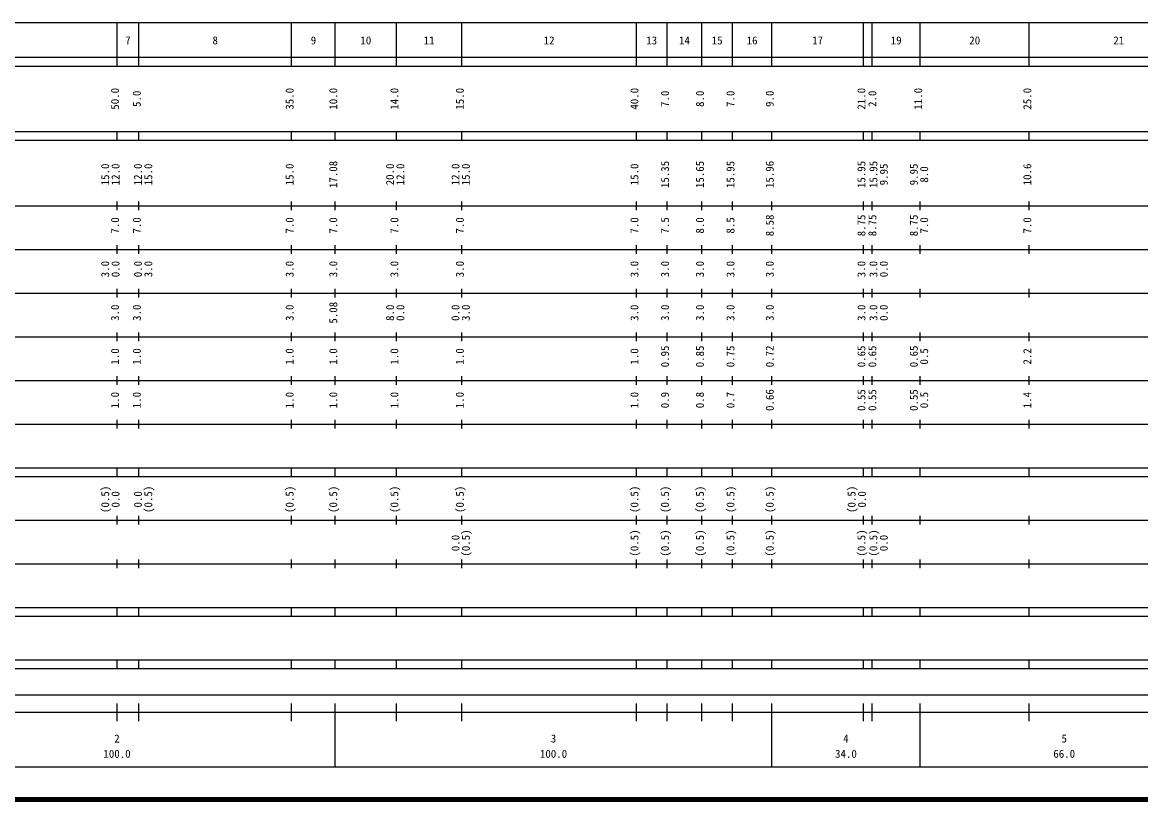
# Model space of a CAD drawing. Units: millimetres on the paper, enlarged 1000 times. Extents: x 40000 to 680000, y 20000 to 380000.
# Drawn here: x 196314 to 452508, y 20000 to 198000 of the extents above; entities that cross this region are included whole.
import ezdxf
from ezdxf.enums import TextEntityAlignment as Align

# ---------------------------------------------------------------- set-up
doc = ezdxf.new("R2010")
doc.units = ezdxf.units.MM
doc.header["$LTSCALE"] = 1000
doc.layers.add('M-TTL', color=2, linetype='Continuous', lineweight=140)
doc.layers.add('M-TTL-BAND', color=7, linetype='Continuous', lineweight=25)
doc.styles.add('ＭＳ ゴシック', font='')
doc.styles.get('ＭＳ ゴシック').set_extended_font_data('MS Gothic')

msp = doc.modelspace()

# ---------------------------------------------------------------- linework, layer by layer
at = {"layer": 'M-TTL'}
msp.add_line((40000, 20000), (680000, 20000), dxfattribs=at)
at = {"layer": 'M-TTL-BAND'}
for p, q in [((68000, 198000), (579000, 198000)), ((218000, 188000), (218000, 198000)), ((223000, 188000), (223000, 198000)), ((258000, 188000), (258000, 198000)), ((268000, 188000), (268000, 198000)), ((282000, 188000), (282000, 198000)), ((297000, 188000), (297000, 198000)), ((337000, 188000), (337000, 198000)), ((344000, 188000), (344000, 198000)), ((352000, 188000), (352000, 198000)), ((359000, 188000), (359000, 198000)), ((368000, 188000), (368000, 198000)), ((389000, 188000), (389000, 198000)), ((391000, 188000), (391000, 198000)), ((402000, 188000), (402000, 198000)), ((427000, 188000), (427000, 198000)), ((40000, 190000), (579000, 190000)), ((40000, 188000), (579000, 188000)), ((40000, 173000), (579000, 173000)), ((218000, 171000), (218000, 173000)), ((223000, 171000), (223000, 173000)), ((258000, 171000), (258000, 173000)), ((268000, 171000), (268000, 173000)), ((282000, 171000), (282000, 173000)), ((297000, 171000), (297000, 173000)), ((337000, 171000), (337000, 173000)), ((344000, 171000), (344000, 173000)), ((352000, 171000), (352000, 173000)), ((359000, 171000), (359000, 173000)), ((368000, 171000), (368000, 173000)), ((389000, 171000), (389000, 173000)), ((391000, 171000), (391000, 173000)), ((402000, 171000), (402000, 173000)), ((427000, 171000), (427000, 173000)), ((40000, 171000), (579000, 171000)), ((218000, 155000), (218000, 157000)), ((223000, 155000), (223000, 157000)), ((258000, 155000), (258000, 157000)), ((268000, 155000), (268000, 157000)), ((282000, 155000), (282000, 157000)), ((297000, 155000), (297000, 157000)), ((337000, 155000), (337000, 157000)), ((344000, 155000), (344000, 157000)), ((352000, 155000), (352000, 157000)), ((359000, 155000), (359000, 157000)), ((368000, 155000), (368000, 157000)), ((389000, 155000), (389000, 157000)), ((391000, 155000), (391000, 157000)), ((402000, 155000), (402000, 157000)), ((427000, 155000), (427000, 157000)), ((40000, 156000), (579000, 156000)), ((218000, 145000), (218000, 147000)), ((223000, 145000), (223000, 147000)), ((258000, 145000), (258000, 147000)), ((268000, 145000), (268000, 147000)), ((282000, 145000), (282000, 147000)), ((297000, 145000), (297000, 147000)), ((337000, 145000), (337000, 147000)), ((344000, 145000), (344000, 147000)), ((352000, 145000), (352000, 147000)), ((359000, 145000), (359000, 147000)), ((368000, 145000), (368000, 147000)), ((389000, 145000), (389000, 147000)), ((391000, 145000), (391000, 147000)), ((402000, 145000), (402000, 147000)), ((427000, 145000), (427000, 147000)), ((46000, 146000), (579000, 146000)), ((52000, 136000), (579000, 136000)), ((218000, 135000), (218000, 137000)), ((223000, 135000), (223000, 137000)), ((258000, 135000), (258000, 137000)), ((268000, 135000), (268000, 137000)), ((282000, 135000), (282000, 137000)), ((297000, 135000), (297000, 137000)), ((337000, 135000), (337000, 137000)), ((344000, 135000), (344000, 137000)), ((352000, 135000), (352000, 137000)), ((359000, 135000), (359000, 137000)), ((368000, 135000), (368000, 137000)), ((389000, 135000), (389000, 137000)), ((391000, 135000), (391000, 137000)), ((402000, 135000), (402000, 137000)), ((427000, 135000), (427000, 137000)), ((46000, 126000), (579000, 126000)), ((218000, 125000), (218000, 127000)), ((223000, 125000), (223000, 127000)), ((258000, 125000), (258000, 127000)), ((268000, 125000), (268000, 127000)), ((282000, 125000), (282000, 127000)), ((297000, 125000), (297000, 127000)), ((337000, 125000), (337000, 127000)), ((344000, 125000), (344000, 127000)), ((352000, 125000), (352000, 127000)), ((359000, 125000), (359000, 127000)), ((368000, 125000), (368000, 127000)), ((389000, 125000), (389000, 127000)), ((391000, 125000), (391000, 127000)), ((402000, 125000), (402000, 127000)), ((427000, 125000), (427000, 127000)), ((52000, 116000), (579000, 116000)), ((218000, 115000), (218000, 117000)), ((223000, 115000), (223000, 117000)), ((258000, 115000), (258000, 117000)), ((268000, 115000), (268000, 117000)), ((282000, 115000), (282000, 117000)), ((297000, 115000), (297000, 117000)), ((337000, 115000), (337000, 117000)), ((344000, 115000), (344000, 117000)), ((352000, 115000), (352000, 117000)), ((359000, 115000), (359000, 117000)), ((368000, 115000), (368000, 117000)), ((389000, 115000), (389000, 117000)), ((391000, 115000), (391000, 117000)), ((402000, 115000), (402000, 117000)), ((427000, 115000), (427000, 117000)), ((46000, 106000), (579000, 106000)), ((218000, 105000), (218000, 107000)), ((223000, 105000), (223000, 107000)), ((258000, 105000), (258000, 107000)), ((268000, 105000), (268000, 107000)), ((282000, 105000), (282000, 107000)), ((297000, 105000), (297000, 107000)), ((337000, 105000), (337000, 107000)), ((344000, 105000), (344000, 107000)), ((352000, 105000), (352000, 107000)), ((359000, 105000), (359000, 107000)), ((368000, 105000), (368000, 107000)), ((389000, 105000), (389000, 107000)), ((391000, 105000), (391000, 107000)), ((402000, 105000), (402000, 107000)), ((427000, 105000), (427000, 107000)), ((40000, 96000), (579000, 96000)), ((218000, 94000), (218000, 96000)), ((223000, 94000), (223000, 96000)), ((258000, 94000), (258000, 96000)), ((268000, 94000), (268000, 96000)), ((282000, 94000), (282000, 96000)), ((297000, 94000), (297000, 96000)), ((337000, 94000), (337000, 96000)), ((344000, 94000), (344000, 96000)), ((352000, 94000), (352000, 96000)), ((359000, 94000), (359000, 96000)), ((368000, 94000), (368000, 96000)), ((389000, 94000), (389000, 96000)), ((391000, 94000), (391000, 96000)), ((402000, 94000), (402000, 96000)), ((427000, 94000), (427000, 96000)), ((40000, 94000), (579000, 94000)), ((218000, 83000), (218000, 85000)), ((223000, 83000), (223000, 85000)), ((258000, 83000), (258000, 85000)), ((268000, 83000), (268000, 85000)), ((282000, 83000), (282000, 85000)), ((297000, 83000), (297000, 85000)), ((337000, 83000), (337000, 85000)), ((344000, 83000), (344000, 85000)), ((352000, 83000), (352000, 85000)), ((359000, 83000), (359000, 85000)), ((368000, 83000), (368000, 85000)), ((389000, 83000), (389000, 85000)), ((391000, 83000), (391000, 85000)), ((402000, 83000), (402000, 85000)), ((427000, 83000), (427000, 85000)), ((49000, 84000), (579000, 84000)), ((218000, 73000), (218000, 75000)), ((223000, 73000), (223000, 75000)), ((258000, 73000), (258000, 75000)), ((268000, 73000), (268000, 75000)), ((282000, 73000), (282000, 75000)), ((297000, 73000), (297000, 75000)), ((337000, 73000), (337000, 75000)), ((344000, 73000), (344000, 75000)), ((352000, 73000), (352000, 75000)), ((359000, 73000), (359000, 75000)), ((368000, 73000), (368000, 75000)), ((389000, 73000), (389000, 75000)), ((391000, 73000), (391000, 75000)), ((402000, 73000), (402000, 75000)), ((427000, 73000), (427000, 75000)), ((40000, 74000), (579000, 74000)), ((40000, 64000), (579000, 64000)), ((40000, 62000), (579000, 62000)), ((218000, 62000), (218000, 64000)), ((223000, 62000), (223000, 64000)), ((258000, 62000), (258000, 64000)), ((268000, 62000), (268000, 64000)), ((282000, 62000), (282000, 64000)), ((297000, 62000), (297000, 64000)), ((337000, 62000), (337000, 64000)), ((344000, 62000), (344000, 64000)), ((352000, 62000), (352000, 64000)), ((359000, 62000), (359000, 64000)), ((368000, 62000), (368000, 64000)), ((389000, 62000), (389000, 64000)), ((391000, 62000), (391000, 64000)), ((402000, 62000), (402000, 64000)), ((427000, 62000), (427000, 64000)), ((40000, 52000), (579000, 52000)), ((218000, 50000), (218000, 52000)), ((223000, 50000), (223000, 52000)), ((258000, 50000), (258000, 52000)), ((268000, 50000), (268000, 52000)), ((282000, 50000), (282000, 52000)), ((297000, 50000), (297000, 52000)), ((337000, 50000), (337000, 52000)), ((344000, 50000), (344000, 52000)), ((352000, 50000), (352000, 52000)), ((359000, 50000), (359000, 52000)), ((368000, 50000), (368000, 52000)), ((389000, 50000), (389000, 52000)), ((391000, 50000), (391000, 52000)), ((402000, 50000), (402000, 52000)), ((427000, 50000), (427000, 52000)), ((40000, 50000), (579000, 50000)), ((71000, 44000), (565000, 44000)), ((218000, 38000), (218000, 42000)), ((223000, 38000), (223000, 42000)), ((258000, 38000), (258000, 42000)), ((268000, 27500), (268000, 42000)), ((282000, 38000), (282000, 42000)), ((297000, 38000), (297000, 42000)), ((337000, 38000), (337000, 42000)), ((344000, 38000), (344000, 42000)), ((352000, 38000), (352000, 42000)), ((359000, 38000), (359000, 42000)), ((368000, 27500), (368000, 42000)), ((389000, 38000), (389000, 42000)), ((391000, 38000), (391000, 42000)), ((402000, 27500), (402000, 42000)), ((427000, 38000), (427000, 42000)), ((40000, 40000), (579000, 40000)), ((68000, 27500), (579000, 27500))]:
    msp.add_line(p, q, dxfattribs=at)

# ---------------------------------------------------------------- texts
at = {"layer": 'M-TTL-BAND', "style": 'ＭＳ ゴシック'}
for s, p in [('7', (220500, 192405)), ('8', (240500, 192405)), ('9', (263000, 192405)), ('10', (275000, 192405)), ('11', (289500, 192405)), ('12', (317000, 192405)), ('13', (340500, 192405)), ('14', (348000, 192405)), ('15', (355500, 192405)), ('16', (363500, 192405)), ('17', (378500, 192405)), ('19', (396500, 192405)), ('20', (414500, 192405)), ('21', (447500, 192405)), ('2', (218000, 32523)), ('3', (318000, 32523)), ('4', (385000, 32523)), ('5', (435000, 32523)), ('100.0', (218000, 29033)), ('100.0', (318000, 29033)), ('34.0', (385000, 29033)), ('66.0', (435000, 29033))]:
    msp.add_text(s, height=1833, dxfattribs=at).set_placement(p, align=Align.BOTTOM_CENTER)
for s, p in [('50.0', (219000, 180500)), ('5.0', (224000, 180500)), ('35.0', (259000, 180500)), ('10.0', (269000, 180500)), ('14.0', (283000, 180500)), ('15.0', (298000, 180500)), ('40.0', (338000, 180500)), ('7.0', (345000, 180500)), ('8.0', (353000, 180500)), ('7.0', (360000, 180500)), ('9.0', (369000, 180500)), ('21.0', (390000, 180500)), ('2.0', (392500, 180500)), ('11.0', (403000, 180500)), ('25.0', (428000, 180500)), ('15.0', (216750, 163174)), ('12.0', (219120, 163174)), ('12.0', (224250, 163174)), ('15.0', (226620, 163174)), ('15.0', (259000, 163174)), ('17.08', (269000, 163174)), ('20.0', (282000, 163174)), ('12.0', (284370, 163174)), ('12.0', (297000, 163174)), ('15.0', (299370, 163174)), ('15.0', (338000, 163174)), ('15.35', (345000, 163174)), ('15.65', (353000, 163174)), ('15.95', (360000, 163174)), ('15.96', (369000, 163174)), ('15.95', (390000, 163174)), ('15.95', (392750, 163174)), ('9.95', (395120, 163174)), ('9.95', (402000, 163174)), ('8.0', (404370, 163174)), ('10.6', (428000, 163174)), ('8.58', (369000, 151500)), ('8.75', (390000, 151500)), ('8.75', (392500, 151500)), ('8.75', (402000, 151500)), ('7.0', (219000, 151500)), ('7.0', (224000, 151500)), ('7.0', (259000, 151500)), ('7.0', (269000, 151500)), ('7.0', (283000, 151500)), ('7.0', (298000, 151500)), ('7.0', (338000, 151500)), ('7.5', (345000, 151500)), ('8.0', (353000, 151500)), ('8.5', (360000, 151500)), ('7.0', (404370, 151500)), ('7.0', (428000, 151500)), ('3.0', (216750, 141500)), ('0.0', (219120, 141500)), ('0.0', (224250, 141500)), ('3.0', (226620, 141500)), ('3.0', (259000, 141500)), ('3.0', (269000, 141500)), ('3.0', (283000, 141500)), ('3.0', (298000, 141500)), ('3.0', (338000, 141500)), ('3.0', (345000, 141500)), ('3.0', (353000, 141500)), ('3.0', (360000, 141500)), ('3.0', (369000, 141500)), ('3.0', (390000, 141500)), ('3.0', (392750, 141500)), ('0.0', (395120, 141500)), ('3.0', (219000, 131500)), ('3.0', (224000, 131500)), ('3.0', (259000, 131500)), ('5.08', (269000, 131500)), ('8.0', (282000, 131500)), ('0.0', (284370, 131500)), ('0.0', (297000, 131500)), ('3.0', (299370, 131500)), ('3.0', (338000, 131500)), ('3.0', (345000, 131500)), ('3.0', (353000, 131500)), ('3.0', (360000, 131500)), ('3.0', (369000, 131500)), ('3.0', (390000, 131500)), ('3.0', (392750, 131500)), ('0.0', (395120, 131500)), ('1.0', (219000, 121500)), ('1.0', (224000, 121500)), ('1.0', (259000, 121500)), ('1.0', (269000, 121500)), ('1.0', (283000, 121500)), ('1.0', (298000, 121500)), ('1.0', (338000, 121500)), ('0.95', (345000, 121500)), ('0.85', (353000, 121500)), ('0.75', (360000, 121500)), ('0.72', (369000, 121500)), ('0.65', (390000, 121500)), ('0.65', (392500, 121500)), ('0.65', (402000, 121500)), ('0.5', (404370, 121500)), ('2.2', (428000, 121500)), ('1.0', (219000, 111500)), ('1.0', (224000, 111500)), ('1.0', (259000, 111500)), ('1.0', (269000, 111500)), ('1.0', (283000, 111500)), ('1.0', (298000, 111500)), ('1.0', (338000, 111500)), ('0.9', (345000, 111500)), ('0.8', (353000, 111500)), ('0.7', (360000, 111500)), ('0.66', (369000, 111500)), ('0.55', (390000, 111500)), ('0.55', (392500, 111500)), ('0.55', (402000, 111500)), ('0.5', (404370, 111500)), ('1.4', (428000, 111500)), ('(0.5)', (216750, 88764)), ('0.0', (219120, 88764)), ('0.0', (224250, 88764)), ('(0.5)', (226620, 88764)), ('(0.5)', (259000, 88764)), ('(0.5)', (269000, 88764)), ('(0.5)', (283000, 88764)), ('(0.5)', (298000, 88764)), ('(0.5)', (338000, 88764)), ('(0.5)', (345000, 88764)), ('(0.5)', (353000, 88764)), ('(0.5)', (360000, 88764)), ('(0.5)', (369000, 88764)), ('(0.5)', (387750, 88764)), ('0.0', (390120, 88764)), ('0.0', (297000, 78764)), ('(0.5)', (299370, 78764)), ('(0.5)', (338000, 78764)), ('(0.5)', (345000, 78764)), ('(0.5)', (353000, 78764)), ('(0.5)', (360000, 78764)), ('(0.5)', (369000, 78764)), ('(0.5)', (390000, 78764)), ('(0.5)', (392750, 78764)), ('0.0', (395120, 78764))]:
    msp.add_text(s, height=1833, rotation=90, dxfattribs=at).set_placement(p, align=Align.BOTTOM_CENTER)

doc.saveas('drawing.dxf')
